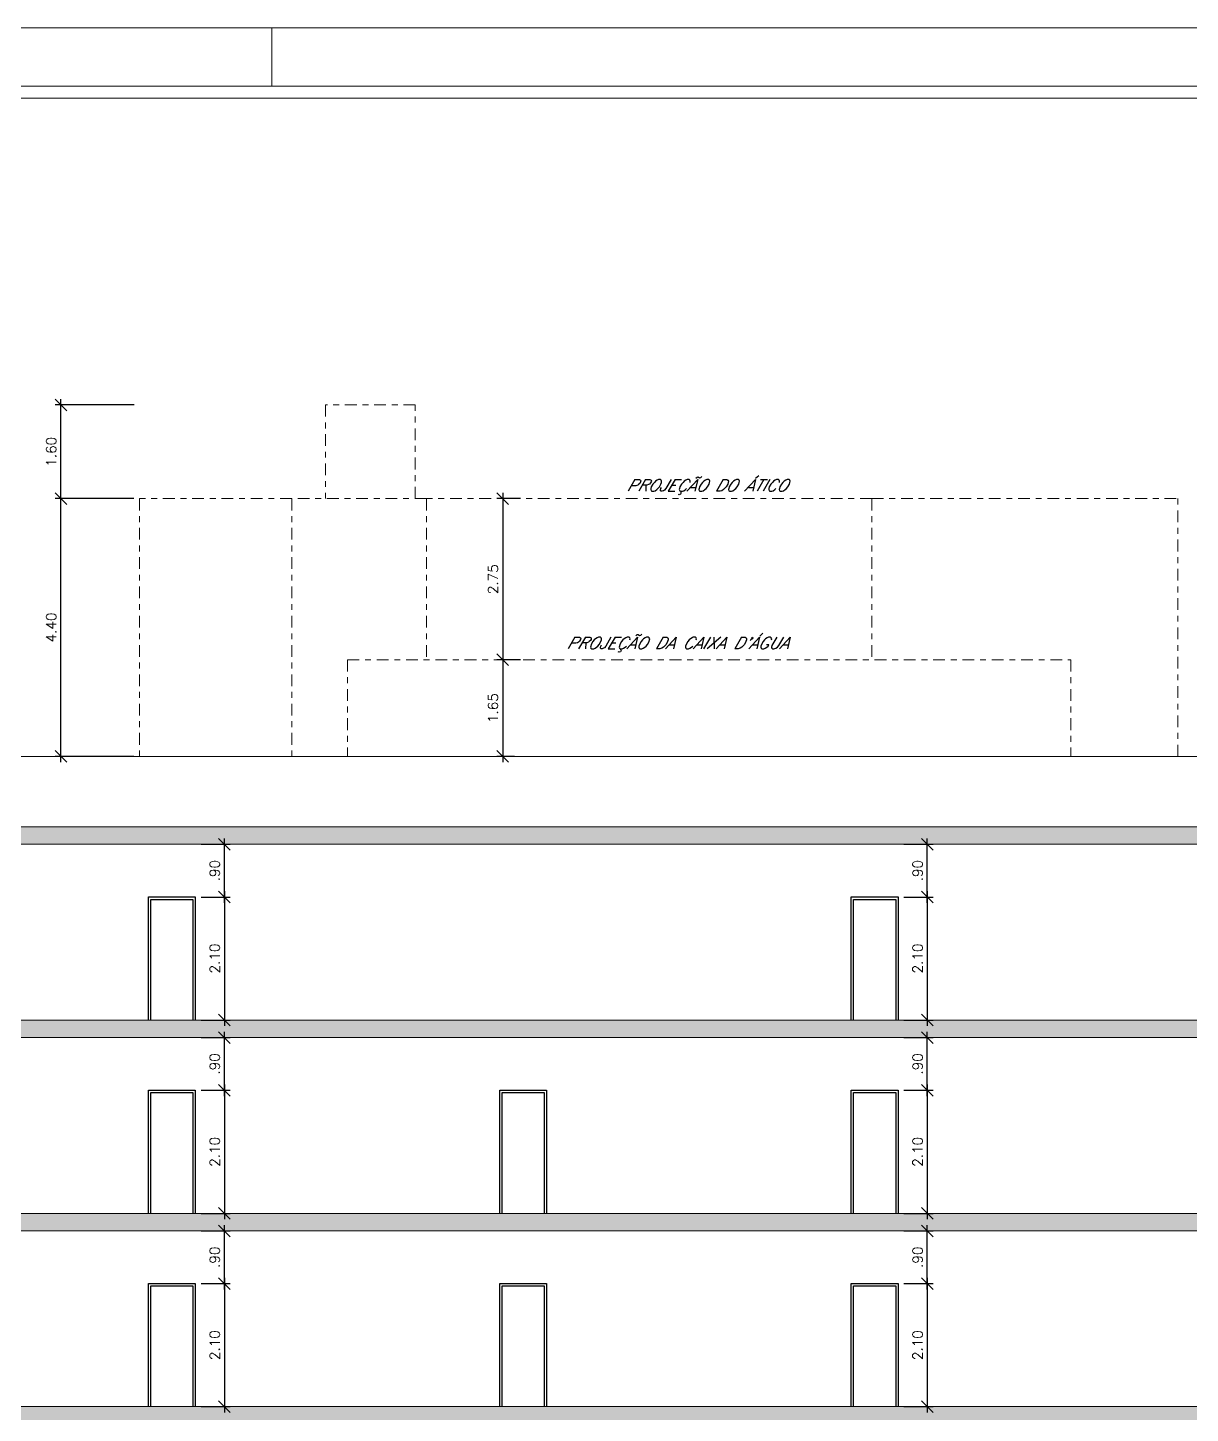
# Model space of a CAD drawing. Header units: millimetres. Extents: x 521 to 1055, y 261 to 520.
# Drawn here: x 813.57 to 833.42, y 496.23 to 519.88 of the extents above; entities that cross this region are included whole.
import ezdxf

# ---------------------------------------------------------------- set-up
doc = ezdxf.new("R2010")
doc.units = ezdxf.units.MM
doc.linetypes.add('CONTINU', pattern=[0])
doc.linetypes.add('DASHDOT', pattern=[1, 0.5, -0.25, 0, -0.25])
doc.layers.add('0.1', color=8, linetype='Continuous', lineweight=13)
doc.styles.add('ROMANS', font='romans')
doc.styles.get("Standard").update_dxf_attribs({"font": 'romans.shx'})
doc.dimstyles.new('Fares Eng - 50', dxfattribs={"dimscale": 2, "dimtxt": 0.085, "dimasz": 0.1, "dimexe": 0.05, "dimexo": 0.05, "dimgap": 0.04, "dimtad": 1, "dimzin": 4, "dimdsep": 46, "dimtxsty": 'ROMANS', "dimblk1": 'OBLIQUE', "dimblk2": 'OBLIQUE', "dimsah": 1, "dimcen": 0.05, "dimdle": 0.05, "dimclrd": 8, "dimclre": 8, "dimclrt": 8, "dimaunit": 1, "dimadec": 0, "dimazin": 0, "dimtfac": 1, "dimtix": 1, "dimtmove": 2, "dimatfit": 0, "dimldrblk": 'OPEN90', "dimfxl": 1, "dimtolj": 1, "dimtzin": 0, "dimarcsym": 0})
pattern_1 = [(50, (0, 0), (0.273277003, -0.02390863), [0.028575, -0.314325]), (355, (0, 0), (-0.05286424, 0.286584964), [0.02286, -0.25146]), (100.451, (0.02277, -0.002), (0.22041375, 0.26267503), [0.024285, -0.267135]), (46.1842, (0, 0.0762), (0.40661856, -0.06306349), [0.0428625, -0.4714875]), (96.6356, (0.0339, 0.07094), (0.35610635, 0.37113833), [0.0364275, -0.4007025]), (351.184, (0, 0.0762), (0.3561069, 0.37113768), [0.03429, -0.37719]), (21, (0.0381, 0.05715), (0.22742232, -0.15339828), [0.028575, -0.314325]), (326, (0.0381, 0.05715), (0.09270304, 0.27628195), [0.02286, -0.25146]), (71.4514, (0.05705, 0.04437), (0.320124736, 0.12288429), [0.024285, -0.267135]), (37.5, (0, 0), (0.004632905, 0.126832558), [0, -0.248412, 0, -0.25527, 0, -0.2524125]), (7.5, (0, 0), (0.100229494, 0.150270862), [0, -0.145542, 0, -0.242697, 0, -0.0962025]), (327.5, (-0.08496, 0), (0.203385893, -0.008593116), [0, -0.09525, 0, -0.29718, 0, -0.394335]), (317.5, (-0.12306, 0), (0.222193772, 0.038139737), [0, -0.123825, 0, -0.197358, 0, -0.280035])]

# ---------------------------------------------------------------- blocks, each defined once
blk = doc.blocks.new('_OBLIQUE')
at = {"color": 0, "linetype": 'ByBlock'}
blk.add_line((-0.5, -0.5), (0.5, 0.5), dxfattribs=at)
blk = doc.blocks.new('*D1995')
at = {"layer": '0.1', "color": 8, "linetype": 'CONTINU', "lineweight": -2, "transparency": 16777216}
for p, q in [((816.528, 505.046), (817.026, 505.046)), ((816.926, 505.146), (816.926, 502.846)), ((816.528, 502.946), (817.026, 502.946))]:
    blk.add_line(p, q, dxfattribs=at)
at = {"layer": 'DEFPOINTS', "color": 0, "linetype": 'CONTINU', "lineweight": -2, "transparency": 16777216}
for p in [(816.428, 505.046), (816.428, 502.946), (816.926, 502.946)]:
    blk.add_point(p, dxfattribs=at)
at = {"layer": '0.1', "color": 8, "linetype": 'CONTINU', "lineweight": -2, "transparency": 16777216, "xscale": 0.2, "yscale": 0.2, "zscale": 0.2}
for p, rotation in [((816.926, 505.046), 90), ((816.926, 502.946), 270)]:
    blk.add_blockref('_OBLIQUE', p, dxfattribs=dict(at, rotation=rotation))
at = {"layer": '0.1', "color": 8, "linetype": 'CONTINU', "lineweight": -2, "transparency": 16777216, "insert": (816.761, 503.996), "char_height": 0.17, "attachment_point": 5, "rotation": 90, "style": 'ROMANS'}
blk.add_mtext('\\A1;2.10', dxfattribs=at)
blk = doc.blocks.new('_Open90')
at = {"color": 0, "linetype": 'ByBlock', "lineweight": -2}
for p, q in [((0, 0), (-1, 0)), ((-0.5, 0.5), (0, 0)), ((0, 0), (-0.5, -0.5))]:
    blk.add_line(p, q, dxfattribs=at)
blk = doc.blocks.new('*D1996')
at = {"layer": '0.1', "color": 8, "linetype": 'CONTINU', "lineweight": -2, "transparency": 16777216}
for p, q in [((816.528, 505.946), (817.026, 505.946)), ((816.926, 504.946), (816.926, 506.046)), ((816.528, 505.046), (817.026, 505.046))]:
    blk.add_line(p, q, dxfattribs=at)
at = {"layer": 'DEFPOINTS', "color": 0, "linetype": 'CONTINU', "lineweight": -2, "transparency": 16777216}
for p in [(816.428, 505.946), (816.926, 505.946), (816.428, 505.046)]:
    blk.add_point(p, dxfattribs=at)
at = {"layer": '0.1', "color": 8, "linetype": 'CONTINU', "lineweight": -2, "transparency": 16777216, "xscale": 0.2, "yscale": 0.2, "zscale": 0.2}
for p, rotation in [((816.926, 505.946), 90), ((816.926, 505.046), 270)]:
    blk.add_blockref('_OBLIQUE', p, dxfattribs=dict(at, rotation=rotation))
at = {"layer": '0.1', "color": 8, "linetype": 'CONTINU', "lineweight": -2, "transparency": 16777216, "insert": (816.761, 505.496), "char_height": 0.17, "attachment_point": 5, "rotation": 90, "style": 'ROMANS'}
blk.add_mtext('\\A1;.90', dxfattribs=at)
blk = doc.blocks.new('*D1997')
at = {"layer": '0.1', "color": 8, "linetype": 'CONTINU', "lineweight": -2, "transparency": 16777216}
for p, q in [((828.528, 505.046), (829.026, 505.046)), ((828.926, 505.146), (828.926, 502.846)), ((828.528, 502.946), (829.026, 502.946))]:
    blk.add_line(p, q, dxfattribs=at)
at = {"layer": 'DEFPOINTS', "color": 0, "linetype": 'CONTINU', "lineweight": -2, "transparency": 16777216}
for p in [(828.428, 505.046), (828.428, 502.946), (828.926, 502.946)]:
    blk.add_point(p, dxfattribs=at)
at = {"layer": '0.1', "color": 8, "linetype": 'CONTINU', "lineweight": -2, "transparency": 16777216, "xscale": 0.2, "yscale": 0.2, "zscale": 0.2}
for p, rotation in [((828.926, 505.046), 90), ((828.926, 502.946), 270)]:
    blk.add_blockref('_OBLIQUE', p, dxfattribs=dict(at, rotation=rotation))
at = {"layer": '0.1', "color": 8, "linetype": 'CONTINU', "lineweight": -2, "transparency": 16777216, "insert": (828.761, 503.996), "char_height": 0.17, "attachment_point": 5, "rotation": 90, "style": 'ROMANS'}
blk.add_mtext('\\A1;2.10', dxfattribs=at)
blk = doc.blocks.new('*D1998')
at = {"layer": '0.1', "color": 8, "linetype": 'CONTINU', "lineweight": -2, "transparency": 16777216}
for p, q in [((828.528, 505.946), (829.026, 505.946)), ((828.926, 504.946), (828.926, 506.046)), ((828.528, 505.046), (829.026, 505.046))]:
    blk.add_line(p, q, dxfattribs=at)
at = {"layer": 'DEFPOINTS', "color": 0, "linetype": 'CONTINU', "lineweight": -2, "transparency": 16777216}
for p in [(828.428, 505.946), (828.926, 505.946), (828.428, 505.046)]:
    blk.add_point(p, dxfattribs=at)
at = {"layer": '0.1', "color": 8, "linetype": 'CONTINU', "lineweight": -2, "transparency": 16777216, "xscale": 0.2, "yscale": 0.2, "zscale": 0.2}
for p, rotation in [((828.926, 505.946), 90), ((828.926, 505.046), 270)]:
    blk.add_blockref('_OBLIQUE', p, dxfattribs=dict(at, rotation=rotation))
at = {"layer": '0.1', "color": 8, "linetype": 'CONTINU', "lineweight": -2, "transparency": 16777216, "insert": (828.761, 505.496), "char_height": 0.17, "attachment_point": 5, "rotation": 90, "style": 'ROMANS'}
blk.add_mtext('\\A1;.90', dxfattribs=at)
blk = doc.blocks.new('*D2049')
at = {"layer": '0.1', "color": 8, "linetype": 'CONTINU', "lineweight": -2, "transparency": 16777216}
for p, q in [((816.528, 501.746), (817.026, 501.746)), ((816.926, 501.846), (816.926, 499.546)), ((816.528, 499.646), (817.026, 499.646))]:
    blk.add_line(p, q, dxfattribs=at)
at = {"layer": 'DEFPOINTS', "color": 0, "linetype": 'CONTINU', "lineweight": -2, "transparency": 16777216}
for p in [(816.428, 501.746), (816.428, 499.646), (816.926, 499.646)]:
    blk.add_point(p, dxfattribs=at)
at = {"layer": '0.1', "color": 8, "linetype": 'CONTINU', "lineweight": -2, "transparency": 16777216, "xscale": 0.2, "yscale": 0.2, "zscale": 0.2}
for p, rotation in [((816.926, 501.746), 90), ((816.926, 499.646), 270)]:
    blk.add_blockref('_OBLIQUE', p, dxfattribs=dict(at, rotation=rotation))
at = {"layer": '0.1', "color": 8, "linetype": 'CONTINU', "lineweight": -2, "transparency": 16777216, "insert": (816.761, 500.696), "char_height": 0.17, "attachment_point": 5, "rotation": 90, "style": 'ROMANS'}
blk.add_mtext('\\A1;2.10', dxfattribs=at)
blk = doc.blocks.new('*D2050')
at = {"layer": '0.1', "color": 8, "linetype": 'CONTINU', "lineweight": -2, "transparency": 16777216}
for p, q in [((816.528, 502.646), (817.026, 502.646)), ((816.926, 501.646), (816.926, 502.746)), ((816.528, 501.746), (817.026, 501.746))]:
    blk.add_line(p, q, dxfattribs=at)
at = {"layer": 'DEFPOINTS', "color": 0, "linetype": 'CONTINU', "lineweight": -2, "transparency": 16777216}
for p in [(816.428, 502.646), (816.926, 502.646), (816.428, 501.746)]:
    blk.add_point(p, dxfattribs=at)
at = {"layer": '0.1', "color": 8, "linetype": 'CONTINU', "lineweight": -2, "transparency": 16777216, "xscale": 0.2, "yscale": 0.2, "zscale": 0.2}
for p, rotation in [((816.926, 502.646), 90), ((816.926, 501.746), 270)]:
    blk.add_blockref('_OBLIQUE', p, dxfattribs=dict(at, rotation=rotation))
at = {"layer": '0.1', "color": 8, "linetype": 'CONTINU', "lineweight": -2, "transparency": 16777216, "insert": (816.761, 502.196), "char_height": 0.17, "attachment_point": 5, "rotation": 90, "style": 'ROMANS'}
blk.add_mtext('\\A1;.90', dxfattribs=at)
blk = doc.blocks.new('*D2051')
at = {"layer": '0.1', "color": 8, "linetype": 'CONTINU', "lineweight": -2, "transparency": 16777216}
for p, q in [((828.528, 501.746), (829.026, 501.746)), ((828.926, 501.846), (828.926, 499.546)), ((828.528, 499.646), (829.026, 499.646))]:
    blk.add_line(p, q, dxfattribs=at)
at = {"layer": 'DEFPOINTS', "color": 0, "linetype": 'CONTINU', "lineweight": -2, "transparency": 16777216}
for p in [(828.428, 501.746), (828.428, 499.646), (828.926, 499.646)]:
    blk.add_point(p, dxfattribs=at)
at = {"layer": '0.1', "color": 8, "linetype": 'CONTINU', "lineweight": -2, "transparency": 16777216, "xscale": 0.2, "yscale": 0.2, "zscale": 0.2}
for p, rotation in [((828.926, 501.746), 90), ((828.926, 499.646), 270)]:
    blk.add_blockref('_OBLIQUE', p, dxfattribs=dict(at, rotation=rotation))
at = {"layer": '0.1', "color": 8, "linetype": 'CONTINU', "lineweight": -2, "transparency": 16777216, "insert": (828.761, 500.696), "char_height": 0.17, "attachment_point": 5, "rotation": 90, "style": 'ROMANS'}
blk.add_mtext('\\A1;2.10', dxfattribs=at)
blk = doc.blocks.new('*D2052')
at = {"layer": '0.1', "color": 8, "linetype": 'CONTINU', "lineweight": -2, "transparency": 16777216}
for p, q in [((828.528, 502.646), (829.026, 502.646)), ((828.926, 501.646), (828.926, 502.746)), ((828.528, 501.746), (829.026, 501.746))]:
    blk.add_line(p, q, dxfattribs=at)
at = {"layer": 'DEFPOINTS', "color": 0, "linetype": 'CONTINU', "lineweight": -2, "transparency": 16777216}
for p in [(828.428, 502.646), (828.926, 502.646), (828.428, 501.746)]:
    blk.add_point(p, dxfattribs=at)
at = {"layer": '0.1', "color": 8, "linetype": 'CONTINU', "lineweight": -2, "transparency": 16777216, "xscale": 0.2, "yscale": 0.2, "zscale": 0.2}
for p, rotation in [((828.926, 502.646), 90), ((828.926, 501.746), 270)]:
    blk.add_blockref('_OBLIQUE', p, dxfattribs=dict(at, rotation=rotation))
at = {"layer": '0.1', "color": 8, "linetype": 'CONTINU', "lineweight": -2, "transparency": 16777216, "insert": (828.761, 502.196), "char_height": 0.17, "attachment_point": 5, "rotation": 90, "style": 'ROMANS'}
blk.add_mtext('\\A1;.90', dxfattribs=at)
blk = doc.blocks.new('*D2062')
at = {"layer": '0.1', "color": 8, "linetype": 'CONTINU', "lineweight": -2, "transparency": 16777216}
for p, q in [((816.528, 498.446), (817.026, 498.446)), ((816.926, 498.546), (816.926, 496.246)), ((816.528, 496.346), (817.026, 496.346))]:
    blk.add_line(p, q, dxfattribs=at)
at = {"layer": 'DEFPOINTS', "color": 0, "linetype": 'CONTINU', "lineweight": -2, "transparency": 16777216}
for p in [(816.428, 498.446), (816.428, 496.346), (816.926, 496.346)]:
    blk.add_point(p, dxfattribs=at)
at = {"layer": '0.1', "color": 8, "linetype": 'CONTINU', "lineweight": -2, "transparency": 16777216, "xscale": 0.2, "yscale": 0.2, "zscale": 0.2}
for p, rotation in [((816.926, 498.446), 90), ((816.926, 496.346), 270)]:
    blk.add_blockref('_OBLIQUE', p, dxfattribs=dict(at, rotation=rotation))
at = {"layer": '0.1', "color": 8, "linetype": 'CONTINU', "lineweight": -2, "transparency": 16777216, "insert": (816.761, 497.396), "char_height": 0.17, "attachment_point": 5, "rotation": 90, "style": 'ROMANS'}
blk.add_mtext('\\A1;2.10', dxfattribs=at)
blk = doc.blocks.new('*D2063')
at = {"layer": '0.1', "color": 8, "linetype": 'CONTINU', "lineweight": -2, "transparency": 16777216}
for p, q in [((816.528, 499.346), (817.026, 499.346)), ((816.926, 498.346), (816.926, 499.446)), ((816.528, 498.446), (817.026, 498.446))]:
    blk.add_line(p, q, dxfattribs=at)
at = {"layer": 'DEFPOINTS', "color": 0, "linetype": 'CONTINU', "lineweight": -2, "transparency": 16777216}
for p in [(816.428, 499.346), (816.926, 499.346), (816.428, 498.446)]:
    blk.add_point(p, dxfattribs=at)
at = {"layer": '0.1', "color": 8, "linetype": 'CONTINU', "lineweight": -2, "transparency": 16777216, "xscale": 0.2, "yscale": 0.2, "zscale": 0.2}
for p, rotation in [((816.926, 499.346), 90), ((816.926, 498.446), 270)]:
    blk.add_blockref('_OBLIQUE', p, dxfattribs=dict(at, rotation=rotation))
at = {"layer": '0.1', "color": 8, "linetype": 'CONTINU', "lineweight": -2, "transparency": 16777216, "insert": (816.761, 498.896), "char_height": 0.17, "attachment_point": 5, "rotation": 90, "style": 'ROMANS'}
blk.add_mtext('\\A1;.90', dxfattribs=at)
blk = doc.blocks.new('*D2064')
at = {"layer": '0.1', "color": 8, "linetype": 'CONTINU', "lineweight": -2, "transparency": 16777216}
for p, q in [((828.528, 498.446), (829.026, 498.446)), ((828.926, 498.546), (828.926, 496.246)), ((828.528, 496.346), (829.026, 496.346))]:
    blk.add_line(p, q, dxfattribs=at)
at = {"layer": 'DEFPOINTS', "color": 0, "linetype": 'CONTINU', "lineweight": -2, "transparency": 16777216}
for p in [(828.428, 498.446), (828.428, 496.346), (828.926, 496.346)]:
    blk.add_point(p, dxfattribs=at)
at = {"layer": '0.1', "color": 8, "linetype": 'CONTINU', "lineweight": -2, "transparency": 16777216, "xscale": 0.2, "yscale": 0.2, "zscale": 0.2}
for p, rotation in [((828.926, 498.446), 90), ((828.926, 496.346), 270)]:
    blk.add_blockref('_OBLIQUE', p, dxfattribs=dict(at, rotation=rotation))
at = {"layer": '0.1', "color": 8, "linetype": 'CONTINU', "lineweight": -2, "transparency": 16777216, "insert": (828.761, 497.396), "char_height": 0.17, "attachment_point": 5, "rotation": 90, "style": 'ROMANS'}
blk.add_mtext('\\A1;2.10', dxfattribs=at)
blk = doc.blocks.new('*D2065')
at = {"layer": '0.1', "color": 8, "linetype": 'CONTINU', "lineweight": -2, "transparency": 16777216}
for p, q in [((828.528, 499.346), (829.026, 499.346)), ((828.926, 498.346), (828.926, 499.446)), ((828.528, 498.446), (829.026, 498.446))]:
    blk.add_line(p, q, dxfattribs=at)
at = {"layer": 'DEFPOINTS', "color": 0, "linetype": 'CONTINU', "lineweight": -2, "transparency": 16777216}
for p in [(828.428, 499.346), (828.926, 499.346), (828.428, 498.446)]:
    blk.add_point(p, dxfattribs=at)
at = {"layer": '0.1', "color": 8, "linetype": 'CONTINU', "lineweight": -2, "transparency": 16777216, "xscale": 0.2, "yscale": 0.2, "zscale": 0.2}
for p, rotation in [((828.926, 499.346), 90), ((828.926, 498.446), 270)]:
    blk.add_blockref('_OBLIQUE', p, dxfattribs=dict(at, rotation=rotation))
at = {"layer": '0.1', "color": 8, "linetype": 'CONTINU', "lineweight": -2, "transparency": 16777216, "insert": (828.761, 498.896), "char_height": 0.17, "attachment_point": 5, "rotation": 90, "style": 'ROMANS'}
blk.add_mtext('\\A1;.90', dxfattribs=at)
blk = doc.blocks.new('*D2467')
at = {"layer": '0.1', "color": 8, "linetype": 'CONTINU', "lineweight": -2, "transparency": 16777216}
for p, q in [((815.378, 511.846), (814.035, 511.846)), ((814.135, 507.346), (814.135, 511.946)), ((815.378, 507.446), (814.035, 507.446))]:
    blk.add_line(p, q, dxfattribs=at)
at = {"layer": 'DEFPOINTS', "color": 0, "linetype": 'CONTINU', "lineweight": -2, "transparency": 16777216}
for p in [(814.135, 511.846), (815.478, 511.846), (815.478, 507.446)]:
    blk.add_point(p, dxfattribs=at)
at = {"layer": '0.1', "color": 8, "linetype": 'CONTINU', "lineweight": -2, "transparency": 16777216, "xscale": 0.2, "yscale": 0.2, "zscale": 0.2}
for p, rotation in [((814.135, 511.846), 90), ((814.135, 507.446), 270)]:
    blk.add_blockref('_OBLIQUE', p, dxfattribs=dict(at, rotation=rotation))
at = {"layer": '0.1', "color": 8, "linetype": 'CONTINU', "lineweight": -2, "transparency": 16777216, "insert": (813.97, 509.646), "char_height": 0.17, "attachment_point": 5, "rotation": 90, "style": 'ROMANS'}
blk.add_mtext('\\A1;4.40', dxfattribs=at)
blk = doc.blocks.new('*D2468')
at = {"layer": '0.1', "color": 8, "linetype": 'CONTINU', "lineweight": -2, "transparency": 16777216}
for p, q in [((814.135, 511.746), (814.135, 513.546)), ((815.385, 513.446), (814.035, 513.446)), ((815.378, 511.846), (814.035, 511.846))]:
    blk.add_line(p, q, dxfattribs=at)
at = {"layer": 'DEFPOINTS', "color": 0, "linetype": 'CONTINU', "lineweight": -2, "transparency": 16777216}
for p in [(814.135, 513.446), (815.485, 513.446), (815.478, 511.846)]:
    blk.add_point(p, dxfattribs=at)
at = {"layer": '0.1', "color": 8, "linetype": 'CONTINU', "lineweight": -2, "transparency": 16777216, "xscale": 0.2, "yscale": 0.2, "zscale": 0.2}
for p, rotation in [((814.135, 513.446), 90), ((814.135, 511.846), 270)]:
    blk.add_blockref('_OBLIQUE', p, dxfattribs=dict(at, rotation=rotation))
at = {"layer": '0.1', "color": 8, "linetype": 'CONTINU', "lineweight": -2, "transparency": 16777216, "insert": (813.97, 512.646), "char_height": 0.17, "attachment_point": 5, "rotation": 90, "style": 'ROMANS'}
blk.add_mtext('\\A1;1.60', dxfattribs=at)
blk = doc.blocks.new('*D2469')
at = {"layer": '0.1', "color": 8, "linetype": 'CONTINU', "lineweight": -2, "transparency": 16777216}
for p, q in [((821.981, 511.846), (821.577, 511.846)), ((821.677, 511.946), (821.677, 508.996)), ((821.981, 509.096), (821.577, 509.096))]:
    blk.add_line(p, q, dxfattribs=at)
at = {"layer": 'DEFPOINTS', "color": 0, "linetype": 'CONTINU', "lineweight": -2, "transparency": 16777216}
for p in [(822.081, 511.846), (821.677, 509.096), (822.081, 509.096)]:
    blk.add_point(p, dxfattribs=at)
at = {"layer": '0.1', "color": 8, "linetype": 'CONTINU', "lineweight": -2, "transparency": 16777216, "xscale": 0.2, "yscale": 0.2, "zscale": 0.2}
for p, rotation in [((821.677, 511.846), 90), ((821.677, 509.096), 270)]:
    blk.add_blockref('_OBLIQUE', p, dxfattribs=dict(at, rotation=rotation))
at = {"layer": '0.1', "color": 8, "linetype": 'CONTINU', "lineweight": -2, "transparency": 16777216, "insert": (821.512, 510.471), "char_height": 0.17, "attachment_point": 5, "rotation": 90, "style": 'ROMANS'}
blk.add_mtext('\\A1;2.75', dxfattribs=at)
blk = doc.blocks.new('*D2470')
at = {"layer": '0.1', "color": 8, "linetype": 'CONTINU', "lineweight": -2, "transparency": 16777216}
for p, q in [((821.881, 509.096), (821.577, 509.096)), ((821.677, 509.196), (821.677, 507.346)), ((821.881, 507.446), (821.577, 507.446))]:
    blk.add_line(p, q, dxfattribs=at)
at = {"layer": 'DEFPOINTS', "color": 0, "linetype": 'CONTINU', "lineweight": -2, "transparency": 16777216}
for p in [(821.981, 509.096), (821.677, 507.446), (821.981, 507.446)]:
    blk.add_point(p, dxfattribs=at)
at = {"layer": '0.1', "color": 8, "linetype": 'CONTINU', "lineweight": -2, "transparency": 16777216, "xscale": 0.2, "yscale": 0.2, "zscale": 0.2}
for p, rotation in [((821.677, 509.096), 90), ((821.677, 507.446), 270)]:
    blk.add_blockref('_OBLIQUE', p, dxfattribs=dict(at, rotation=rotation))
at = {"layer": '0.1', "color": 8, "linetype": 'CONTINU', "lineweight": -2, "transparency": 16777216, "insert": (821.512, 508.271), "char_height": 0.17, "attachment_point": 5, "rotation": 90, "style": 'ROMANS'}
blk.add_mtext('\\A1;1.65', dxfattribs=at)

msp = doc.modelspace()

# ---------------------------------------------------------------- hatches: boundary and pattern name
at = {"layer": '0.1', "linetype": 'CONTINU', "lineweight": -2}
h = msp.add_hatch(dxfattribs=at)
h.set_pattern_fill('AR-CONC', color=8, scale=0.0015, style=0, double=1)
h.set_pattern_definition(pattern_1)
h.paths.add_polyline_path([(820.29783, 506.24621), (810.40733, 506.24621), (810.40733, 505.94621), (820.29783, 505.94621)])
h.paths.add_polyline_path([(820.29783, 502.94621), (810.40733, 502.94621), (810.40733, 502.64621), (820.29783, 502.64621)])
h.paths.add_polyline_path([(820.29783, 499.64621), (810.40733, 499.64621), (810.40733, 499.34621), (820.29783, 499.34621)])
h.paths.add_polyline_path([(820.29783, 496.34621), (810.40733, 496.34621), (810.40733, 496.04621), (820.29783, 496.04621)])
h = msp.add_hatch(dxfattribs=at)
h.set_pattern_fill('AR-CONC', color=8, scale=0.0015, style=0, double=1)
h.set_pattern_definition(pattern_1)
h.paths.add_polyline_path([(831.99004, 506.24621), (820.29783, 506.24621), (820.29783, 505.94621), (831.99004, 505.94621)])
h.paths.add_polyline_path([(831.99004, 502.94621), (820.29783, 502.94621), (820.29783, 502.64621), (831.99004, 502.64621)])
h.paths.add_polyline_path([(831.99004, 499.64621), (820.29783, 499.64621), (820.29783, 499.34621), (831.99004, 499.34621)])
h = msp.add_hatch(dxfattribs=at)
h.set_pattern_fill('AR-CONC', color=8, scale=0.0015, style=0, double=1)
h.set_pattern_definition(pattern_1)
h.paths.add_polyline_path([(847.52774, 506.24621), (831.99004, 506.24621), (831.99004, 505.94621), (847.52774, 505.94621)])
h.paths.add_polyline_path([(850.02774, 506.24621), (849.77774, 506.24621), (849.77774, 505.94621), (850.02774, 505.94621)])
h.paths.add_polyline_path([(850.02774, 502.94621), (849.77774, 502.94621), (849.77774, 502.64621), (850.02774, 502.64621)])
h.paths.add_polyline_path([(850.02774, 499.64621), (849.77774, 499.64621), (849.77774, 499.34621), (850.02774, 499.34621)])
h.paths.add_polyline_path([(850.02774, 496.34621), (849.77774, 496.34621), (849.77774, 496.04621), (850.02774, 496.04621)])
h.paths.add_polyline_path([(847.52774, 496.34621), (831.99004, 496.34621), (831.99004, 496.04621), (847.52774, 496.04621)])
h.paths.add_polyline_path([(847.52774, 499.64621), (831.99004, 499.64621), (831.99004, 499.34621), (847.52774, 499.34621)])
h.paths.add_polyline_path([(847.52774, 502.94621), (831.99004, 502.94621), (831.99004, 502.64621), (847.52774, 502.64621)])
h = msp.add_hatch(dxfattribs=at)
h.set_pattern_fill('AR-CONC', color=8, scale=0.0015, style=0, double=1)
h.set_pattern_definition(pattern_1)
h.paths.add_polyline_path([(831.99004, 496.34621), (820.29783, 496.34621), (820.29783, 496.04621), (831.99004, 496.04621)])
h.paths.add_polyline_path([(831.99004, 493.04621), (820.29783, 493.04621), (820.29783, 492.74621), (831.99004, 492.74621)])
h.paths.add_polyline_path([(831.99004, 489.74621), (820.29783, 489.74621), (820.29783, 489.44621), (831.99004, 489.44621)])
h.paths.add_polyline_path([(831.99004, 486.44621), (820.29783, 486.44621), (820.29783, 486.14621), (831.99004, 486.14621)])

# ---------------------------------------------------------------- linework, layer by layer
at = {"layer": '0.1', "color": 8}
for p, q in [((817.73668, 519.88495), (817.73668, 518.88495)), ((802.67774, 507.44621), (847.37774, 507.44621))]:
    msp.add_line(p, q, dxfattribs=at)
at = {"layer": '0.1', "color": 8, "linetype": 'DASHDOT', "ltscale": 0.4}
for p, q in [((815.47774, 511.84621), (815.47774, 507.44621)), ((818.07774, 511.84621), (815.47774, 511.84621)), ((818.07774, 511.84621), (818.07774, 507.44621)), ((820.37774, 511.84621), (818.07774, 511.84621)), ((827.97774, 511.84621), (820.37774, 511.84621)), ((820.37774, 511.84621), (820.37774, 509.09621)), ((827.97774, 511.84621), (827.97774, 509.09621)), ((827.97774, 511.84621), (833.2048, 511.84621)), ((833.2048, 507.44621), (833.2048, 511.84621)), ((819.02774, 509.09621), (831.37774, 509.09621)), ((819.02774, 509.09621), (819.02774, 507.44621)), ((831.37774, 509.09621), (831.37774, 507.44621))]:
    msp.add_line(p, q, dxfattribs=at)
at = {"layer": '0.1', "color": 7}
for p, q in [((802.52774, 506.24621), (847.52774, 506.24621)), ((802.52774, 505.94621), (847.52774, 505.94621)), ((802.52774, 502.94621), (847.52774, 502.94621)), ((802.52774, 502.64621), (847.52774, 502.64621)), ((802.52774, 499.64621), (847.52774, 499.64621)), ((802.52774, 499.34621), (847.52774, 499.34621)), ((802.52774, 496.34621), (847.52774, 496.34621))]:
    msp.add_line(p, q, dxfattribs=at)
at = {"layer": '0.1', "color": 8}
for points in [[(917.35668, 519.88495), (791.15229, 519.88495), (791.15229, 435.88495), (917.35668, 435.88495)], [(793.65229, 436.88495), (793.65229, 518.88495), (916.35668, 518.88495), (916.35668, 436.88495)]]:
    msp.add_lwpolyline(points, close=True, dxfattribs=at)
msp.add_lwpolyline([(900.53668, 517.68495, 0.41421356), (899.53668, 518.68495), (794.85229, 518.68495, 0.41421356), (793.85229, 517.68495), (793.85229, 444.08495, 0.41421356), (794.85229, 443.08495), (899.53668, 443.08495, 0.41421356), (900.53668, 444.08495)], format="xyb", close=True, dxfattribs=at)
at = {"layer": '0.1', "color": 8, "linetype": 'DASHDOT', "ltscale": 0.4}
msp.add_lwpolyline([(820.18495, 511.84621), (820.18495, 513.44621), (818.65495, 513.44621), (818.65495, 511.84621)], dxfattribs=at)
at = {"layer": '0.1', "color": 8, "linetype": 'CONTINU', "lineweight": -2}
for points in [[(815.62774, 502.94621), (815.62774, 505.04621), (816.42774, 505.04621), (816.42774, 502.94621)], [(815.66774, 502.94621), (815.66774, 505.00621), (816.38774, 505.00621), (816.38774, 502.94621)], [(827.62774, 502.94621), (827.62774, 505.04621), (828.42774, 505.04621), (828.42774, 502.94621)], [(827.66774, 502.94621), (827.66774, 505.00621), (828.38774, 505.00621), (828.38774, 502.94621)], [(815.62774, 499.64621), (815.62774, 501.74621), (816.42774, 501.74621), (816.42774, 499.64621)], [(815.66774, 499.64621), (815.66774, 501.70621), (816.38774, 501.70621), (816.38774, 499.64621)], [(821.62774, 499.64621), (821.62774, 501.74621), (822.42774, 501.74621), (822.42774, 499.64621)], [(821.66774, 499.64621), (821.66774, 501.70621), (822.38774, 501.70621), (822.38774, 499.64621)], [(827.62774, 499.64621), (827.62774, 501.74621), (828.42774, 501.74621), (828.42774, 499.64621)], [(827.66774, 499.64621), (827.66774, 501.70621), (828.38774, 501.70621), (828.38774, 499.64621)], [(815.62774, 496.34621), (815.62774, 498.44621), (816.42774, 498.44621), (816.42774, 496.34621)], [(815.66774, 496.34621), (815.66774, 498.40621), (816.38774, 498.40621), (816.38774, 496.34621)], [(821.62774, 496.34621), (821.62774, 498.44621), (822.42774, 498.44621), (822.42774, 496.34621)], [(821.66774, 496.34621), (821.66774, 498.40621), (822.38774, 498.40621), (822.38774, 496.34621)], [(827.62774, 496.34621), (827.62774, 498.44621), (828.42774, 498.44621), (828.42774, 496.34621)], [(827.66774, 496.34621), (827.66774, 498.40621), (828.38774, 498.40621), (828.38774, 496.34621)]]:
    msp.add_lwpolyline(points, dxfattribs=at)

# ---------------------------------------------------------------- texts
at = {"layer": '0.1', "color": 8, "oblique": 30}
for s, p in [('PROJEÇÃO DO ÁTICO', (823.78505, 511.97109)), ("PROJEÇÃO DA CAIXA D'ÁGUA", (822.75927, 509.28138))]:
    msp.add_text(s, height=0.2, dxfattribs=at).set_placement(p)

# ---------------------------------------------------------------- dimensions: what is measured, and where the dimension line sits
at = {"layer": '0.1', "color": 8, "linetype": 'CONTINU', "lineweight": -2}
for base, p1, p2, picture, middle in [((814.13517, 513.44621), (815.47774, 511.84621), (815.48527, 513.44621), '*D2468', (813.97017, 512.64621)), ((814.13517, 511.84621), (815.47774, 507.44621), (815.47774, 511.84621), '*D2467', (813.97017, 509.64621)), ((821.67692, 509.09621), (822.08096, 511.84621), (822.08096, 509.09621), '*D2469', (821.51192, 510.47121)), ((821.67692, 507.44621), (821.98096, 509.09621), (821.98096, 507.44621), '*D2470', (821.51192, 508.27121)), ((816.92606, 505.94621), (816.42774, 505.04621), (816.42774, 505.94621), '*D1996', (816.76106, 505.49621)), ((828.92606, 505.94621), (828.42774, 505.04621), (828.42774, 505.94621), '*D1998', (828.76106, 505.49621)), ((816.92606, 502.94621), (816.42774, 505.04621), (816.42774, 502.94621), '*D1995', (816.76106, 503.99621)), ((828.92606, 502.94621), (828.42774, 505.04621), (828.42774, 502.94621), '*D1997', (828.76106, 503.99621)), ((816.92606, 502.64621), (816.42774, 501.74621), (816.42774, 502.64621), '*D2050', (816.76106, 502.19621)), ((828.92606, 502.64621), (828.42774, 501.74621), (828.42774, 502.64621), '*D2052', (828.76106, 502.19621)), ((816.92606, 499.64621), (816.42774, 501.74621), (816.42774, 499.64621), '*D2049', (816.76106, 500.69621)), ((828.92606, 499.64621), (828.42774, 501.74621), (828.42774, 499.64621), '*D2051', (828.76106, 500.69621)), ((816.92606, 499.34621), (816.42774, 498.44621), (816.42774, 499.34621), '*D2063', (816.76106, 498.89621)), ((828.92606, 499.34621), (828.42774, 498.44621), (828.42774, 499.34621), '*D2065', (828.76106, 498.89621)), ((816.92606, 496.34621), (816.42774, 498.44621), (816.42774, 496.34621), '*D2062', (816.76106, 497.39621)), ((828.92606, 496.34621), (828.42774, 498.44621), (828.42774, 496.34621), '*D2064', (828.76106, 497.39621))]:
    dim = msp.add_linear_dim(base=base, p1=p1, p2=p2, angle=90, dimstyle='Fares Eng - 50', dxfattribs=at)
    dim.commit()
    dim.dimension.update_dxf_attribs({"geometry": picture, "text_midpoint": middle})

doc.saveas('drawing.dxf')
